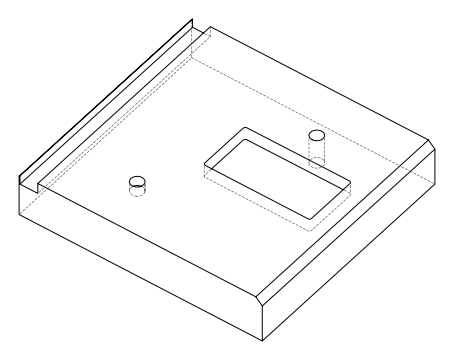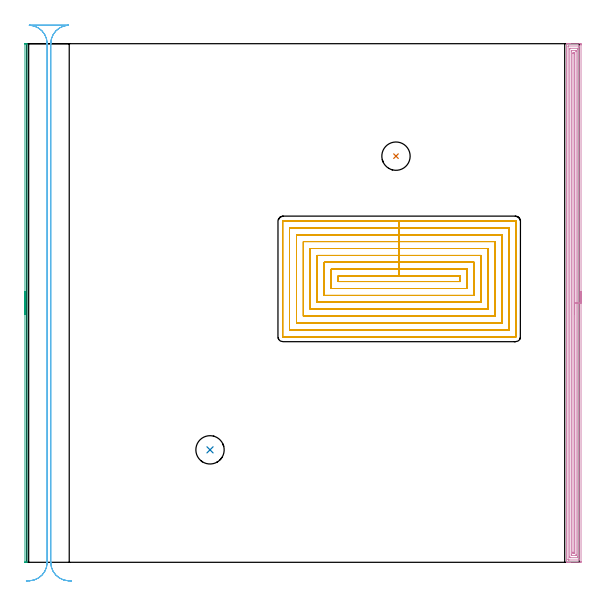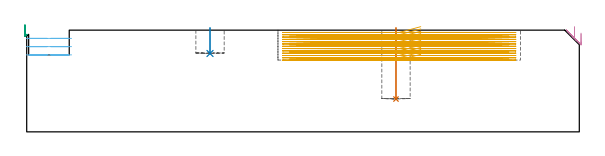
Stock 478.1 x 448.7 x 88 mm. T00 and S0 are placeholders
(PLAN: 6 operations, 3 tool changes, 127.4 min)
(1 INDEXABLE_INSERT_DRILL_BLIND_HOLE_FROM_SOLID | STEP1POCKET | NXT0302_020 | 0.25 min | 27923 mm3)
(2 INDEXABLE_INSERT_DRILL_BLIND_HOLE_FROM_SOLID_1 | STEP1POCKET_1 | NXT0302_020 | 0.09 min | 9375 mm3)
(3 AREA_MILL | FG_CHAMFER_SURFACE | UGT0205_001 | 3.74 min | 6301 mm3)
(4 AREA_MILL_1 | FG_CHAMFER_SURFACE_1 | UGT0205_001 | 18.18 min | 35612 mm3)
(5 MILL_RECTANGULAR_POCKET | POCKET_RECTANGULAR_STRAIGHT | NXT0201_009 | Follow Part, ap 2, ae 75% | 98.93 min | 589772 mm3)
(6 MILL_RECTANGULAR_SLOT | SLOT_RECTANGULAR | UGT0201_004 | Follow Part, ap 8, ae 75% | 6.26 min | 334190 mm3)
(TOOL NXT0302_020 | Index. Insert Drill 24.5mm [880-D2450L25-03] | D24.5 PA176 FL74 Z2)
(TOOL UGT0205_001 | Chamfer Mill 20 x 3 x 45 deg. | D20 FL50 Z2)
(TOOL NXT0201_009 | ENDMILL 8mm [2P460-0800-NA 1630] | D8 FL26 Z6)
(TOOL UGT0201_004 | End Mill 32 mm | D32 FL53 Z6)
(OP 1 INDEXABLE_INSERT_DRILL_BLIND_HOLE_FROM_SOLID)
G17 G21 G94 G90
T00 M6
G54
G17 G0 G90 X319.5 Y351.4 S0 M3
G43 Z98. H1
G94 G81 G98 Z28.4 F250. R90.
G80
M5
M2
(OP 2 INDEXABLE_INSERT_DRILL_BLIND_HOLE_FROM_SOLID_1)
G17 G21 G94 G90
T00 M6
G54
G17 G0 G90 X158.6 Y97.3 S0 M3
G43 Z98. H1
G94 G81 G98 Z67.8 F250. R90.
G80
M5
M2
(OP 3 AREA_MILL)
G17 G21 G94 G90
T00 M6
G54
G17 G0 G90 X-1.5 Y214.35 S1061 M3
G43 Z98. H0
Z92.7
G94 G1 Y214.388 Z91.828 F250.
Y214.502 Z90.963
Y214.691 Z90.112
Y214.953 Z89.28
Y215.287 Z88.474
Y215.69 Z87.7
Y216.158 Z86.964
Y216.69 Z86.272
Y217.279 Z85.629
Y217.922 Z85.04
Y218.614 Z84.508
Y219.35 Z84.04
Y220.124 Z83.637
Y220.93 Z83.303
Y221.762 Z83.041
Y222.614 Z82.852
Y223.478 Z82.738
Y224.35 Z82.7
Y448.294
X-1.497 Y448.531 Z82.703
X-1.491 Y448.697 Z82.705
X-1.421 Y448.7 Z82.775
X-1.089 Z83.105
X-0.426 Z83.774
X-0.11 Z84.089
X0.046 Y448.698 Z84.239
X0.198 Y448.69 Z84.388
X0.2 Y448.531 Z84.4
Y0.169
X0.198 Y0.01 Z84.389
X0.046 Y0.002 Z84.239
X-0.11 Y0. Z84.089
X-1.327 Z82.869
X-1.421 Z82.775
X-1.491 Y0.003 Z82.705
X-1.498 Y0.169 Z82.703
X-1.5 Y0.377 Z82.7
Y224.35
Y225.222 Z82.738
Y226.086 Z82.852
Y226.938 Z83.041
Y227.77 Z83.303
Y228.576 Z83.637
Y229.35 Z84.04
Y230.086 Z84.508
Y230.778 Z85.04
Y231.421 Z85.629
Y232.01 Z86.272
Y232.542 Z86.964
Y233.01 Z87.7
Y233.413 Z88.474
Y233.747 Z89.28
Y234.009 Z90.112
Y234.198 Z90.963
Y234.312 Z91.828
Y234.35 Z92.7
G0 Z98.
M5
M2
(OP 4 AREA_MILL_1)
G17 G21 G94 G90
T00 M6
G54
G17 G0 G90 X479.6 Y234.35 S1061 M3
G43 Z98. H0
Z85.4
G94 G1 Y234.312 Z84.528 F250.
Y234.198 Z83.663
Y234.009 Z82.812
Y233.747 Z81.98
Y233.413 Z81.174
Y233.01 Z80.4
Y232.542 Z79.664
Y232.01 Z78.972
Y231.421 Z78.329
Y230.778 Z77.74
Y230.086 Z77.208
Y229.35 Z76.74
Y228.576 Z76.337
Y227.77 Z76.003
Y226.938 Z75.741
Y226.086 Z75.552
Y225.222 Z75.438
Y224.35 Z75.4
Y0.615
X479.596 Y0.255 Z75.402
X479.592 Y0.01 Z75.406
X479.343 Y0. Z75.654
X470.195 Z84.8
X469.642 Z85.354
X469.307 Z85.689
X468.755 Z86.241
X468.42 Z86.575
X467.402 Z87.597
X467.032 Y0.007 Z87.959
X467.003 Y0.01 Z87.988
X467. Y0.169 Z88.
Y448.531
X467.003 Y448.691 Z87.988
X467.034 Y448.7 Z87.957
X467.402 Z87.597
X467.75 Z87.25
X468.42 Z86.575
X469.642 Z85.354
X470.195 Z84.8
X478.456 Z76.541
X479.067 Y448.696 Z75.93
X479.592 Y448.692 Z75.406
X479.594 Y448.615 Z75.403
X479.599 Y448.085 Z75.401
X479.6 Y447.548 Z75.4
Y224.35
X478.186 Z76.814
Y2.402
X478.18 Y2.01 Z76.82
X477.69 Y2.001 Z77.31
X469.307 Y2. Z85.693
X468.818 Y2.001 Z86.182
X468.42 Y2.01 Z86.58
X468.414 Y2.402 Z86.586
Y2.407
Y446.298
X468.42 Y446.69 Z86.58
X468.91 Y446.699 Z86.09
X477.293 Y446.7 Z77.707
X477.782 Y446.699 Z77.218
X478.18 Y446.69 Z76.82
X478.186 Y446.298 Z76.814
Y224.35
X476.772 Z78.228
X476.771 Y4.713 Z78.229
X476.767 Y4.188 Z78.233
X476.765 Y4.013 Z78.235
X476.589 Y4.003 Z78.411
X476.405 Y4.001 Z78.595
X470.195 Y4. Z84.805
X470.008 Y4.002 Z84.992
X469.884 Y4.006 Z85.116
X469.842 Y4.01 Z85.158
X469.835 Y4.024 Z85.165
X469.832 Y4.065 Z85.168
X469.83 Y4.188 Z85.17
X469.829 Y4.556 Z85.171
X469.828 Y5.081 Z85.172
X469.829 Y443.987 Z85.171
X469.833 Y444.512 Z85.167
X469.835 Y444.687 Z85.165
X470.011 Y444.697 Z84.989
X470.195 Y444.699 Z84.805
X476.405 Y444.7 Z78.595
X476.592 Y444.698 Z78.408
X476.716 Y444.694 Z78.284
X476.758 Y444.69 Z78.242
X476.765 Y444.676 Z78.235
X476.768 Y444.635 Z78.232
X476.77 Y444.512 Z78.23
X476.771 Y444.144 Z78.229
X476.772 Y443.619 Z78.228
Y224.35
X475.357 Z79.643
Y6.867
X475.355 Y6.138 Z79.645
X475.352 Y6.033 Z79.648
X475.351 Y6.01 Z79.649
X475.33 Y6.007 Z79.67
X475.277 Y6.004 Z79.723
X475.062 Y6.001 Z79.938
X471.53 Z83.47
X471.324 Y6.003 Z83.676
X471.272 Y6.007 Z83.728
X471.252 Y6.01 Z83.748
X471.25 Y6.024 Z83.75
X471.247 Y6.093 Z83.753
X471.243 Y6.705 Z83.757
Y6.867
Y441.833
X471.245 Y442.562 Z83.755
X471.248 Y442.667 Z83.752
X471.25 Y442.69 Z83.75
X471.27 Y442.693 Z83.73
X471.323 Y442.696 Z83.677
X471.538 Y442.699 Z83.462
X475.07 Z79.93
X475.277 Y442.697 Z79.723
X475.328 Y442.693 Z79.672
X475.348 Y442.69 Z79.652
X475.35 Y442.676 Z79.65
X475.353 Y442.607 Z79.647
X475.357 Y441.995 Z79.643
Y441.833
Y224.35
X473.943 Z81.057
Y8.453
X473.942 Y8.252 Z81.058
X473.94 Y8.118 Z81.06
X473.936 Y8.019 Z81.064
X473.905 Y8.01 Z81.095
X473.744 Y8.005 Z81.256
X473.505 Y8.001 Z81.495
X472.856 Y8. Z82.144
X472.764 Z82.236
X472.707 Y8.002 Z82.293
X472.675 Y8.006 Z82.325
X472.665 Y8.009 Z82.335
X472.663 Y8.052 Z82.337
X472.658 Y8.453 Z82.342
X472.657 Y8.654 Z82.343
Y8.854
Y440.247
X472.658 Y440.448 Z82.342
X472.66 Y440.582 Z82.34
X472.664 Y440.681 Z82.336
X472.695 Y440.69 Z82.305
X472.856 Y440.695 Z82.144
X473.095 Y440.699 Z81.905
X473.744 Y440.7 Z81.256
X473.836 Z81.164
X473.893 Y440.698 Z81.107
X473.925 Y440.694 Z81.075
X473.935 Y440.691 Z81.065
X473.937 Y440.648 Z81.063
X473.942 Y440.247 Z81.058
X473.943 Y440.046 Z81.057
Y439.846
Y224.35
Y223.478 Z81.095
Y222.614 Z81.209
Y221.762 Z81.398
Y220.93 Z81.66
Y220.124 Z81.994
Y219.35 Z82.397
Y218.614 Z82.865
Y217.922 Z83.396
Y217.279 Z83.986
Y216.69 Z84.629
Y216.158 Z85.321
Y215.69 Z86.057
Y215.287 Z86.831
Y214.953 Z87.637
Y214.691 Z88.469
Y214.502 Z89.32
Y214.388 Z90.185
Y214.35 Z91.057
G0 Z98.
M5
M2
(OP 5 MILL_RECTANGULAR_POCKET)
G17 G21 G94 G90
T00 M6
G54
G17 G0 G90 X340.932 Y247.5 S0 M3
G43 Z98. H1
Z91.
G94 G1 X322.3 Z86.008 F250.
X269.4 F500.
Y242.9
X375.2
Y247.5
X322.3
Y253.5
X263.4
Y236.9
X381.2
Y253.5
X322.3
Y259.5
X257.4
Y230.9
X387.2
Y259.5
X322.3
Y265.5
X251.4
Y224.9
X393.2
Y265.5
X322.3
Y271.5
X245.4
Y218.9
X399.2
Y271.5
X322.3
Y277.5
X239.4
Y212.9
X405.2
Y277.5
X322.3
Y283.5
X233.4
Y206.9
X411.2
Y283.5
X322.3
Y289.5
X227.4
Y200.9
X417.2
Y289.5
X322.3
Y295.5
X221.7
G3 X221.4 Y295.2 R0.3
G1 Y195.2
G3 X221.7 Y194.9 R0.3
G1 X422.9
G3 X423.2 Y195.2 R0.3
G1 Y295.2
G3 X422.9 Y295.5 R0.3
G1 X322.3
X321.3
G0 X340.932 Y247.5 Z89.008
G1 X322.3 Z84.015 F250.
X269.4 F500.
Y242.9
X375.2
Y247.5
X322.3
Y253.5
X263.4
Y236.9
X381.2
Y253.5
X322.3
Y259.5
X257.4
Y230.9
X387.2
Y259.5
X322.3
Y265.5
X251.4
Y224.9
X393.2
Y265.5
X322.3
Y271.5
X245.4
Y218.9
X399.2
Y271.5
X322.3
Y277.5
X239.4
Y212.9
X405.2
Y277.5
X322.3
Y283.5
X233.4
Y206.9
X411.2
Y283.5
X322.3
Y289.5
X227.4
Y200.9
X417.2
Y289.5
X322.3
Y295.5
X221.7
G3 X221.4 Y295.2 R0.3
G1 Y195.2
G3 X221.7 Y194.9 R0.3
G1 X422.9
G3 X423.2 Y195.2 R0.3
G1 Y295.2
G3 X422.9 Y295.5 R0.3
G1 X322.3
X321.3
G0 X340.932 Y247.5 Z87.015
G1 X322.3 Z82.023 F250.
X269.4 F500.
Y242.9
X375.2
Y247.5
X322.3
Y253.5
X263.4
Y236.9
X381.2
Y253.5
X322.3
Y259.5
X257.4
Y230.9
X387.2
Y259.5
X322.3
Y265.5
X251.4
Y224.9
X393.2
Y265.5
X322.3
Y271.5
X245.4
Y218.9
X399.2
Y271.5
X322.3
Y277.5
X239.4
Y212.9
X405.2
Y277.5
X322.3
Y283.5
X233.4
Y206.9
X411.2
Y283.5
X322.3
Y289.5
X227.4
Y200.9
X417.2
Y289.5
X322.3
Y295.5
X221.7
G3 X221.4 Y295.2 R0.3
G1 Y195.2
G3 X221.7 Y194.9 R0.3
G1 X422.9
G3 X423.2 Y195.2 R0.3
G1 Y295.2
G3 X422.9 Y295.5 R0.3
G1 X322.3
X321.3
G0 X340.932 Y247.5 Z85.023
G1 X322.3 Z80.031 F250.
X269.4 F500.
Y242.9
X375.2
Y247.5
X322.3
Y253.5
X263.4
Y236.9
X381.2
Y253.5
X322.3
Y259.5
X257.4
Y230.9
X387.2
Y259.5
X322.3
Y265.5
X251.4
Y224.9
X393.2
Y265.5
X322.3
Y271.5
X245.4
Y218.9
X399.2
Y271.5
X322.3
Y277.5
X239.4
Y212.9
X405.2
Y277.5
X322.3
Y283.5
X233.4
Y206.9
X411.2
Y283.5
X322.3
Y289.5
X227.4
Y200.9
X417.2
Y289.5
X322.3
Y295.5
X221.7
G3 X221.4 Y295.2 R0.3
G1 Y195.2
G3 X221.7 Y194.9 R0.3
G1 X422.9
G3 X423.2 Y195.2 R0.3
G1 Y295.2
G3 X422.9 Y295.5 R0.3
G1 X322.3
X321.3
G0 X340.932 Y247.5 Z83.031
G1 X322.3 Z78.038 F250.
X269.4 F500.
Y242.9
X375.2
Y247.5
X322.3
Y253.5
X263.4
Y236.9
X381.2
Y253.5
X322.3
Y259.5
X257.4
Y230.9
X387.2
Y259.5
X322.3
Y265.5
X251.4
Y224.9
X393.2
Y265.5
X322.3
Y271.5
X245.4
Y218.9
X399.2
Y271.5
X322.3
Y277.5
X239.4
Y212.9
X405.2
Y277.5
X322.3
Y283.5
X233.4
Y206.9
X411.2
Y283.5
X322.3
Y289.5
X227.4
Y200.9
X417.2
Y289.5
X322.3
Y295.5
X221.7
G3 X221.4 Y295.2 R0.3
G1 Y195.2
G3 X221.7 Y194.9 R0.3
G1 X422.9
G3 X423.2 Y195.2 R0.3
G1 Y295.2
G3 X422.9 Y295.5 R0.3
G1 X322.3
X321.3
G0 X340.932 Y247.5 Z81.038
G1 X322.3 Z76.046 F250.
X269.4 F500.
Y242.9
X375.2
Y247.5
X322.3
Y253.5
X263.4
Y236.9
X381.2
Y253.5
X322.3
Y259.5
X257.4
Y230.9
X387.2
Y259.5
X322.3
Y265.5
X251.4
Y224.9
X393.2
Y265.5
X322.3
Y271.5
X245.4
Y218.9
X399.2
Y271.5
X322.3
Y277.5
X239.4
Y212.9
X405.2
Y277.5
X322.3
Y283.5
X233.4
Y206.9
X411.2
Y283.5
X322.3
Y289.5
X227.4
Y200.9
X417.2
Y289.5
X322.3
Y295.5
X221.7
G3 X221.4 Y295.2 R0.3
G1 Y195.2
G3 X221.7 Y194.9 R0.3
G1 X422.9
G3 X423.2 Y195.2 R0.3
G1 Y295.2
G3 X422.9 Y295.5 R0.3
G1 X322.3
X321.3
G0 X340.932 Y247.5 Z79.046
G1 X322.3 Z74.054 F250.
X269.4 F500.
Y242.9
X375.2
Y247.5
X322.3
Y253.5
X263.4
Y236.9
X381.2
Y253.5
X322.3
Y259.5
X257.4
Y230.9
X387.2
Y259.5
X322.3
Y265.5
X251.4
Y224.9
X393.2
Y265.5
X322.3
Y271.5
X245.4
Y218.9
X399.2
Y271.5
X322.3
Y277.5
X239.4
Y212.9
X405.2
Y277.5
X322.3
Y283.5
X233.4
Y206.9
X411.2
Y283.5
X322.3
Y289.5
X227.4
Y200.9
X417.2
Y289.5
X322.3
Y295.5
X221.7
G3 X221.4 Y295.2 R0.3
G1 Y195.2
G3 X221.7 Y194.9 R0.3
G1 X422.9
G3 X423.2 Y195.2 R0.3
G1 Y295.2
G3 X422.9 Y295.5 R0.3
G1 X322.3
X321.3
G0 X340.932 Y247.5 Z77.054
G1 X322.3 Z72.062 F250.
X269.4 F500.
Y242.9
X375.2
Y247.5
X322.3
Y253.5
X263.4
Y236.9
X381.2
Y253.5
X322.3
Y259.5
X257.4
Y230.9
X387.2
Y259.5
X322.3
Y265.5
X251.4
Y224.9
X393.2
Y265.5
X322.3
Y271.5
X245.4
Y218.9
X399.2
Y271.5
X322.3
Y277.5
X239.4
Y212.9
X405.2
Y277.5
X322.3
Y283.5
X233.4
Y206.9
X411.2
Y283.5
X322.3
Y289.5
X227.4
Y200.9
X417.2
Y289.5
X322.3
Y295.5
X221.7
G3 X221.4 Y295.2 R0.3
G1 Y195.2
G3 X221.7 Y194.9 R0.3
G1 X422.9
G3 X423.2 Y195.2 R0.3
G1 Y295.2
G3 X422.9 Y295.5 R0.3
G1 X322.3
X321.3
G0 X340.932 Y247.5 Z75.062
G1 X322.3 Z70.069 F250.
X269.4 F500.
Y242.9
X375.2
Y247.5
X322.3
Y253.5
X263.4
Y236.9
X381.2
Y253.5
X322.3
Y259.5
X257.4
Y230.9
X387.2
Y259.5
X322.3
Y265.5
X251.4
Y224.9
X393.2
Y265.5
X322.3
Y271.5
X245.4
Y218.9
X399.2
Y271.5
X322.3
Y277.5
X239.4
Y212.9
X405.2
Y277.5
X322.3
Y283.5
X233.4
Y206.9
X411.2
Y283.5
X322.3
Y289.5
X227.4
Y200.9
X417.2
Y289.5
X322.3
Y295.5
X221.7
G3 X221.4 Y295.2 R0.3
G1 Y195.2
G3 X221.7 Y194.9 R0.3
G1 X422.9
G3 X423.2 Y195.2 R0.3
G1 Y295.2
G3 X422.9 Y295.5 R0.3
G1 X322.3
X321.3
G0 X340.932 Y247.5 Z73.069
G1 X322.3 Z68.077 F250.
X269.4 F500.
Y242.9
X375.2
Y247.5
X322.3
Y253.5
X263.4
Y236.9
X381.2
Y253.5
X322.3
Y259.5
X257.4
Y230.9
X387.2
Y259.5
X322.3
Y265.5
X251.4
Y224.9
X393.2
Y265.5
X322.3
Y271.5
X245.4
Y218.9
X399.2
Y271.5
X322.3
Y277.5
X239.4
Y212.9
X405.2
Y277.5
X322.3
Y283.5
X233.4
Y206.9
X411.2
Y283.5
X322.3
Y289.5
X227.4
Y200.9
X417.2
Y289.5
X322.3
Y295.5
X221.7
G3 X221.4 Y295.2 R0.3
G1 Y195.2
G3 X221.7 Y194.9 R0.3
G1 X422.9
G3 X423.2 Y195.2 R0.3
G1 Y295.2
G3 X422.9 Y295.5 R0.3
G1 X322.3
X321.3
G0 X340.932 Y247.5 Z71.077
G1 X322.3 Z66.085 F250.
X269.4 F500.
Y242.9
X375.2
Y247.5
X322.3
Y253.5
X263.4
Y236.9
X381.2
Y253.5
X322.3
Y259.5
X257.4
Y230.9
X387.2
Y259.5
X322.3
Y265.5
X251.4
Y224.9
X393.2
Y265.5
X322.3
Y271.5
X245.4
Y218.9
X399.2
Y271.5
X322.3
Y277.5
X239.4
Y212.9
X405.2
Y277.5
X322.3
Y283.5
X233.4
Y206.9
X411.2
Y283.5
X322.3
Y289.5
X227.4
Y200.9
X417.2
Y289.5
X322.3
Y295.5
X221.7
G3 X221.4 Y295.2 R0.3
G1 Y195.2
G3 X221.7 Y194.9 R0.3
G1 X422.9
G3 X423.2 Y195.2 R0.3
G1 Y295.2
G3 X422.9 Y295.5 R0.3
G1 X322.3
X321.3
G0 X340.932 Y247.5 Z69.085
G1 X322.3 Z64.092 F250.
X269.4 F500.
Y242.9
X375.2
Y247.5
X322.3
Y253.5
X263.4
Y236.9
X381.2
Y253.5
X322.3
Y259.5
X257.4
Y230.9
X387.2
Y259.5
X322.3
Y265.5
X251.4
Y224.9
X393.2
Y265.5
X322.3
Y271.5
X245.4
Y218.9
X399.2
Y271.5
X322.3
Y277.5
X239.4
Y212.9
X405.2
Y277.5
X322.3
Y283.5
X233.4
Y206.9
X411.2
Y283.5
X322.3
Y289.5
X227.4
Y200.9
X417.2
Y289.5
X322.3
Y295.5
X221.7
G3 X221.4 Y295.2 R0.3
G1 Y195.2
G3 X221.7 Y194.9 R0.3
G1 X422.9
G3 X423.2 Y195.2 R0.3
G1 Y295.2
G3 X422.9 Y295.5 R0.3
G1 X322.3
X321.3
G0 X340.932 Y247.5 Z67.092
G1 X322.3 Z62.1 F250.
X269.4 F500.
Y242.9
X375.2
Y247.5
X322.3
Y253.5
X263.4
Y236.9
X381.2
Y253.5
X322.3
Y259.5
X257.4
Y230.9
X387.2
Y259.5
X322.3
Y265.5
X251.4
Y224.9
X393.2
Y265.5
X322.3
Y271.5
X245.4
Y218.9
X399.2
Y271.5
X322.3
Y277.5
X239.4
Y212.9
X405.2
Y277.5
X322.3
Y283.5
X233.4
Y206.9
X411.2
Y283.5
X322.3
Y289.5
X227.4
Y200.9
X417.2
Y289.5
X322.3
Y295.5
X221.7
G3 X221.4 Y295.2 R0.3
G1 Y195.2
G3 X221.7 Y194.9 R0.3
G1 X422.9
G3 X423.2 Y195.2 R0.3
G1 Y295.2
G3 X422.9 Y295.5 R0.3
G1 X322.3
X321.3
G0 Z98.
M5
M2
(OP 6 MILL_RECTANGULAR_SLOT)
G17 G21 G94 G90
T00 M6
G54
G17 G0 G90 X38.815 Y-16.154 S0 M3
G43 Z98. H0
Z80.867
G94 G1 X35.821 Y-15.97 F250.
G2 X20.8 Y0. R16. F500.
G1 Y448.7
G2 X36.234 Y464.69 R16.
G1 Y464.7
X2.266
Y464.69
G2 X17.7 Y448.7 R16.
G1 Y0.
G2 X2.679 Y-15.97 R16.
G1 X-0.315 Y-16.154 F250.
G0 X38.815 Z73.733
G1 X35.821 Y-15.97
G2 X20.8 Y0. R16. F500.
G1 Y448.7
G2 X36.234 Y464.69 R16.
G1 Y464.7
X2.266
Y464.69
G2 X17.7 Y448.7 R16.
G1 Y0.
G2 X2.679 Y-15.97 R16.
G1 X-0.315 Y-16.154 F250.
G0 X38.815 Z66.6
G1 X35.821 Y-15.97
G2 X20.8 Y0. R16. F500.
G1 Y448.7
G2 X36.234 Y464.69 R16.
G1 Y464.7
X2.266
Y464.69
G2 X17.7 Y448.7 R16.
G1 Y0.
G2 X2.679 Y-15.97 R16.
G1 X-0.315 Y-16.154 F250.
G0 Z98.
M5
M2
